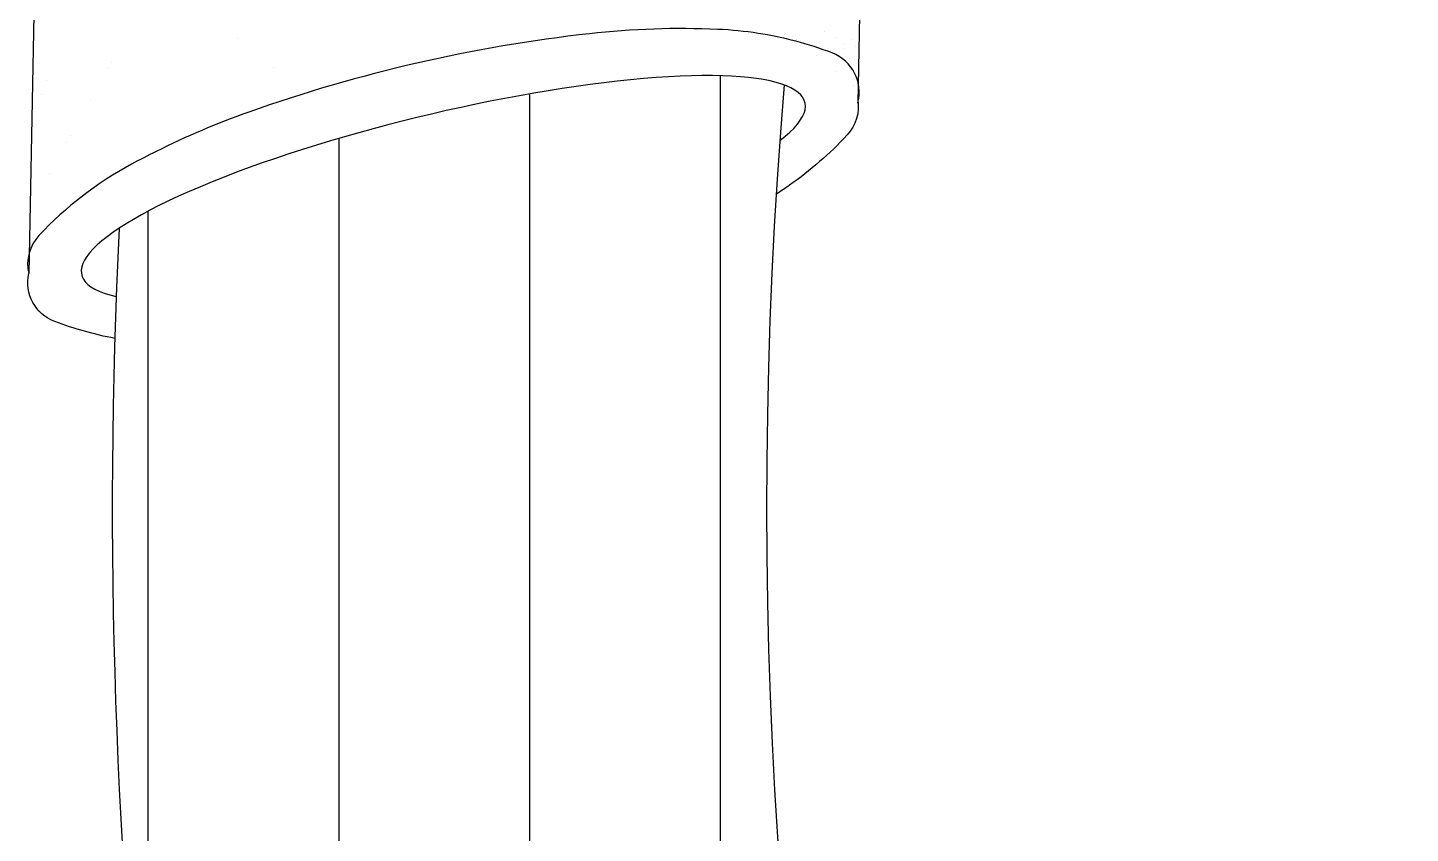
# Model space of a CAD drawing. Extents: x -1836 to 8857, y -4220 to 3051.
# Drawn here: x 8262.47 to 8303.32, y -619.17 to -595.35 of the extents above; entities that cross this region are included whole.
import ezdxf

# ---------------------------------------------------------------- set-up
doc = ezdxf.new("R2010")
doc.units = 0
doc.header["$MEASUREMENT"] = 0
doc.layers.get('0').update_dxf_attribs({"linetype": 'CONTINUOUS'})
doc.layers.add('25', color=2, linetype='CONTINUOUS')

# ---------------------------------------------------------------- blocks, each defined once
blk = doc.blocks.new('*X70')
at = {"color": 0}
for p, q in [((5043.372, 2572.235), (5043.372, 2572.235)), ((5042.166, 2571.31), (5042.166, 2571.31)), ((5041.958, 2567.058), (5041.958, 2567.058)), ((5042.142, 2566.889), (5042.142, 2566.889)), ((5043.012, 2566.092), (5043.012, 2566.092)), ((5044.007, 2565.18), (5044.007, 2565.18)), ((5044.192, 2565.011), (5044.192, 2565.011)), ((5042.032, 2564.846), (5042.032, 2564.846)), ((5042.454, 2564.577), (5042.454, 2564.577)), ((5045.062, 2564.214), (5045.062, 2564.214))]:
    blk.add_line(p, q, dxfattribs=at)
blk = doc.blocks.new('*X71')
at = {"color": 0}
for p, q in [((5046.99, 2590.777), (5046.99, 2590.777)), ((5047.511, 2590.845), (5047.511, 2590.845)), ((5046.712, 2590.599), (5046.712, 2590.599))]:
    blk.add_line(p, q, dxfattribs=at)
blk = doc.blocks.new('*X75')
at = {"color": 0}
for p, q in [((5086.297, 2614.076), (5086.297, 2614.076)), ((5086.817, 2614.144), (5086.817, 2614.144)), ((5086.751, 2613.422), (5086.751, 2613.422)), ((5089.309, 2613.409), (5089.309, 2613.409)), ((5085.402, 2612.387), (5085.402, 2612.387)), ((5088.103, 2612.484), (5088.103, 2612.484)), ((5086.814, 2611.495), (5086.814, 2611.495)), ((5085.465, 2610.46), (5085.465, 2610.46))]:
    blk.add_line(p, q, dxfattribs=at)

msp = doc.modelspace()

# ---------------------------------------------------------------- linework, layer by layer
at = {"color": 0}
for p, q in [((8282.948, -685.334), (8282.948, -596.775)), ((8277.311, -672.876), (8277.311, -597.309)), ((8271.673, -656.603), (8271.673, -598.626)), ((8266.036, -628.404), (8266.036, -600.779))]:
    msp.add_line(p, q, dxfattribs=at)
at = {"layer": '25'}
for p, q in [((8287.653, -564.354), (8286.997, -597.582)), ((8263.129, -571.055), (8262.506, -602.619))]:
    msp.add_line(p, q, dxfattribs=at)
for points in [[(8284.057, -595.522, 0.027593), (8282.868, -595.404, 0.03906), (8279.078, -595.532, 0.028602), (8273.976, -596.402, 0.028602), (8269.007, -597.849, 0.030631), (8266.268, -599.013, 0.080035)], [(8286.997, -597.582, 0.385747), (8286.244, -596.102, 0.052326), (8284.057, -595.522)], [(8286.997, -597.582, 0.123583), (8287.009, -596.98)], [(8286.999, -597.482, -0.23239), (8286.685, -598.526, -0.052326), (8284.979, -600.013)], [(8266.268, -599.013, 0.008419), (8265.542, -599.391, 0.080035), (8262.81, -601.495, 0.250236), (8262.506, -602.619, 0.250236)], [(8284.979, -600.013, -0.01087), (8284.588, -600.275, -0.01087)], [(8265.048, -604.539, -0.042424), (8263.28, -604.043, -0.373358), (8262.506, -602.619)]]:
    msp.add_lwpolyline(points, format="xyb", dxfattribs=at)
at = {"layer": '25', "color": 2}
for radius, start, end in [(149.653, 175.22799, 209.20177), (168.982, 177.21413, 214.92564)]:
    msp.add_arc((8433.957, -609.497), radius, start, end, dxfattribs=at)
at = {"layer": '25'}
msp.add_ellipse((8274.754, -600.116), major_axis=(-10.683, -2.548), ratio=0.203028, start_param=2.715237, end_param=6.677242, dxfattribs=at)

# ---------------------------------------------------------------- block references
for name, p, xscale, yscale, zscale, rotation in [('*X70', (4992.246, 3250.027), 0.8926176953227974, 0.8926176953218601, 0.8926176953232006, 283.4102422975774), ('*X71', (4992.246, 3250.027), 0.8926176953227974, 0.8926176953218601, 0.8926176953232006, 283.4102422975774), ('*X75', (6625.486, 1341.893), 0.4463088476615012, 0.4463088476632038, 0.4463088476616003, 283.410242296374)]:
    msp.add_blockref(name, p, dxfattribs=dict(xscale=xscale, yscale=yscale, zscale=zscale, rotation=rotation))

doc.saveas('drawing.dxf')
